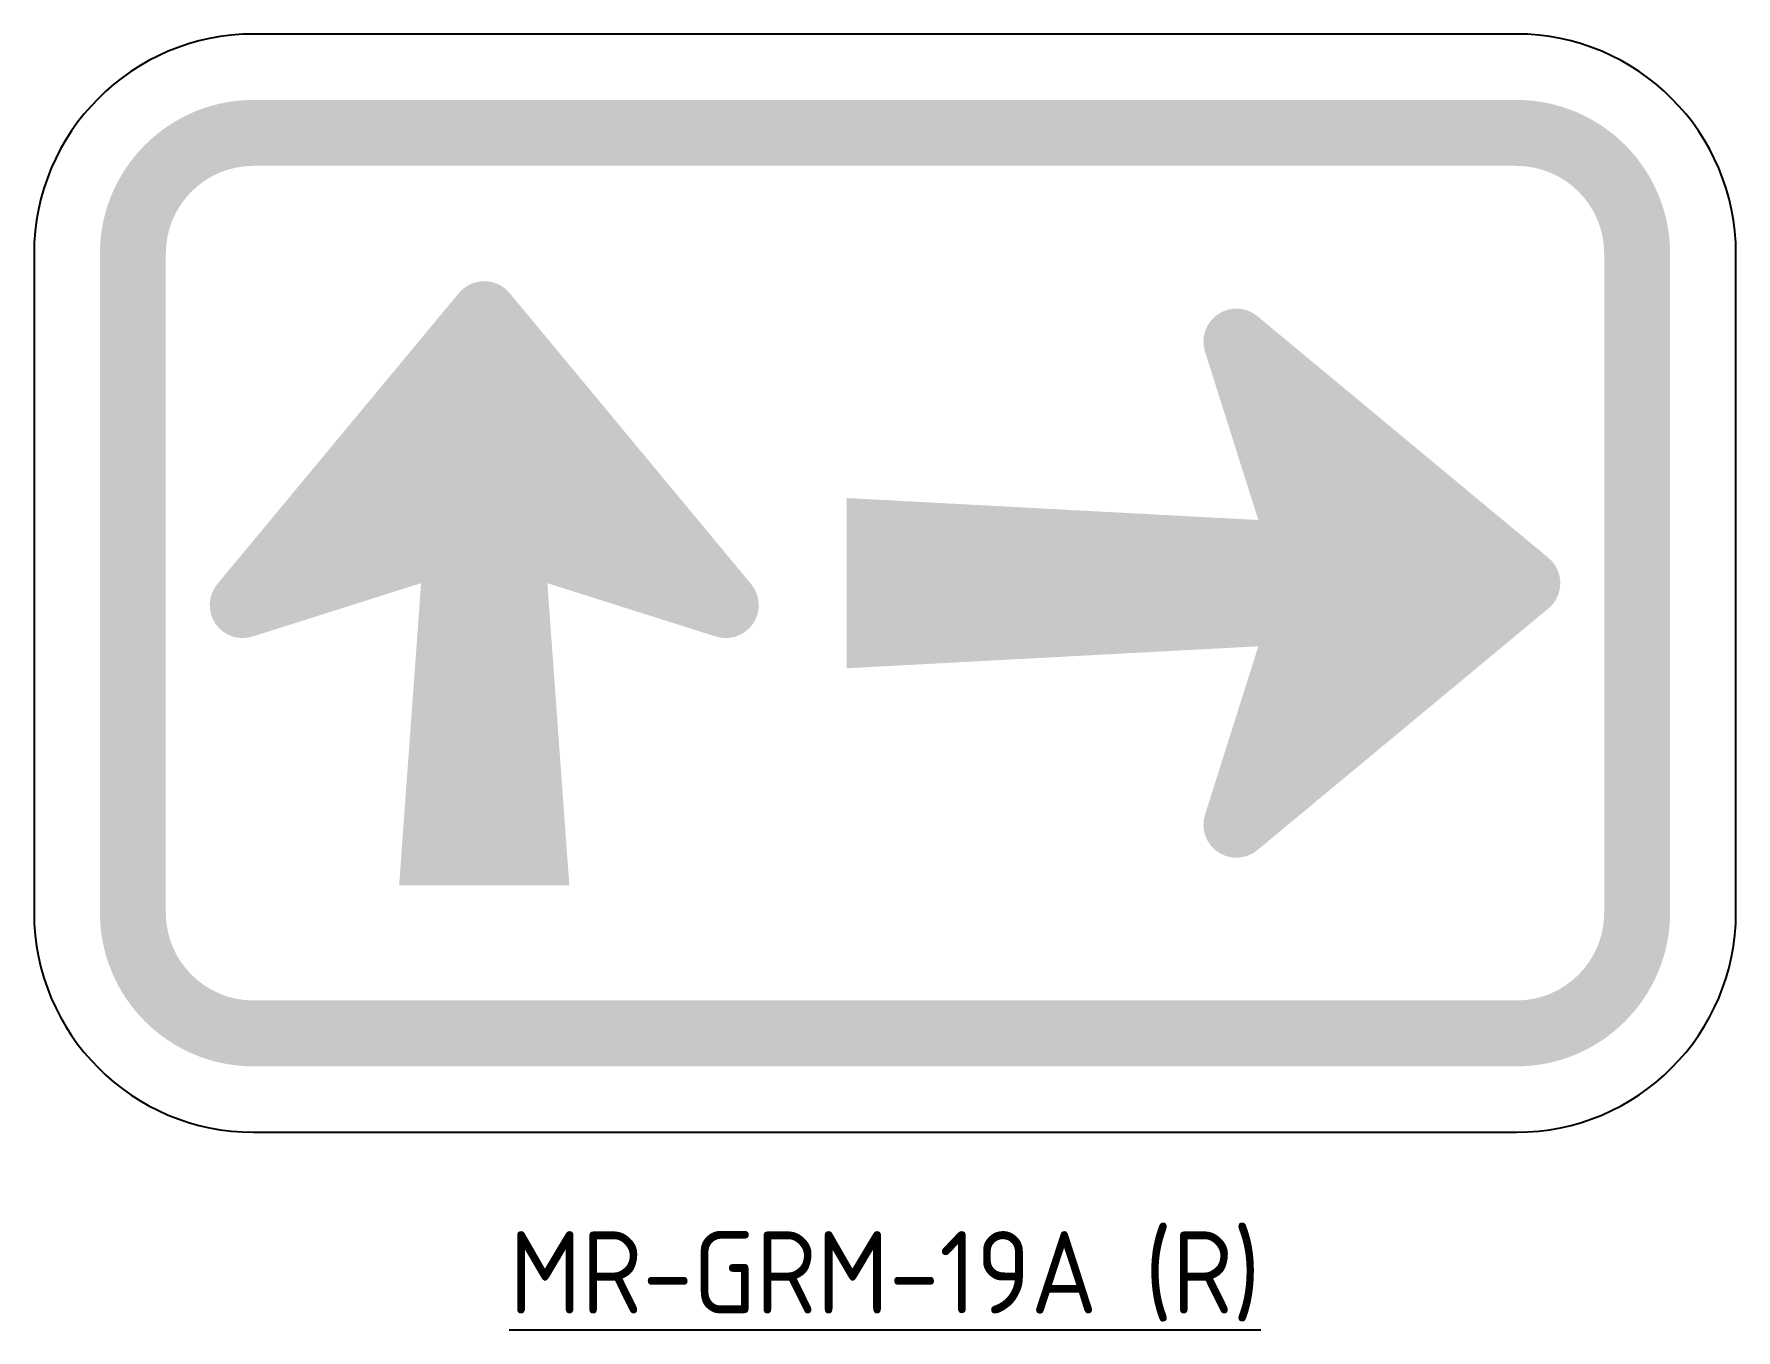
# Model space of a CAD drawing. Extents: x -31 to 31, y -7.2 to 40.
import ezdxf

# ---------------------------------------------------------------- set-up
doc = ezdxf.new("R2010")
doc.units = 0
doc.layers.add('_BLACK', color=7, linetype='Continuous', true_color=0x0a0a0a)
doc.layers.add('T35', color=3, linetype='Continuous')
doc.styles.add('T35', font='isocp2.shx', dxfattribs={"height": 3.5})

msp = doc.modelspace()

# ---------------------------------------------------------------- hatches: boundary and pattern name
at = {"layer": '_BLACK'}
h = msp.add_hatch(color=256, dxfattribs=at)
h.dxf.hatch_style = 1
edge = h.paths.add_edge_path(flags=16)
edge.add_arc((-23, 8), 3.2, 180, 270)
edge.add_line((-23, 4.800000000000001), (23, 4.800000000000001))
edge.add_arc((23, 8), 3.2, 270, 360)
edge.add_line((26.2, 8), (26.2, 32))
edge.add_arc((23, 32), 3.2, 0, 90)
edge.add_line((23, 35.2), (-23, 35.2))
edge.add_arc((-23, 32), 3.2, 90, 180)
edge.add_line((-26.2, 32), (-26.2, 8))
edge = h.paths.add_edge_path()
edge.add_arc((-23, 8), 5.600000000000001, 180, 270)
edge.add_line((-23, 2.4), (23, 2.4))
edge.add_arc((23, 8), 5.600000000000001, 270, 360)
edge.add_line((28.6, 8), (28.6, 32))
edge.add_arc((23, 32), 5.600000000000001, 0, 90)
edge.add_line((23, 37.6), (-23, 37.6))
edge.add_arc((-23, 32), 5.600000000000001, 90, 180)
edge.add_line((-28.6, 32), (-28.6, 8))
h = msp.add_hatch(color=256, dxfattribs=at)
h.dxf.hatch_style = 1
edge = h.paths.add_edge_path()
edge.add_line((-1.4, 23.1), (13.6, 22.3))
edge.add_line((13.6, 22.3), (11.65601058426683, 28.43766284114045))
edge.add_arc((12.8, 28.8), 1.199999999999995, 50.300926516527, 197.5746200584528, ccw=False)
edge.add_line((13.56650645078416, 29.72329186117186), (24.16650645078417, 20.92329186117186))
edge.add_arc((23.4, 20), 1.199999999999994, -50.300926516524896, 50.300926516524896, ccw=False)
edge.add_line((24.16650645078417, 19.07670813882815), (13.56650645078426, 10.27670813882814))
edge.add_arc((12.8, 11.20000000000009), 1.200000000000101, 162.4253799415565, 309.69907348347436, ccw=False)
edge.add_line((11.65601058426673, 11.56233715885946), (13.6, 17.7))
edge.add_line((13.6, 17.7), (-1.399999999999999, 16.9))
edge.add_line((-1.4, 16.9), (-1.4, 23.1))
edge = h.paths.add_edge_path()
edge.add_line((-17.7, 9), (-16.9, 20))
edge.add_line((-16.9, 20), (-23.03766284114045, 18.05601058426682))
edge.add_arc((-23.4, 19.2), 1.199999999999979, 140.3009265165264, 287.574620058453, ccw=False)
edge.add_line((-24.32329186117186, 19.96650645078417), (-15.52329186117186, 30.56650645078417))
edge.add_arc((-14.6, 29.8), 1.199999999999969, 39.699073483473626, 140.3009265165264, ccw=False)
edge.add_line((-13.67670813882815, 30.56650645078416), (-4.876708138828144, 19.96650645078426))
edge.add_arc((-5.800000000000091, 19.2), 1.200000000000097, -107.57462005844337, 39.699073483474194, ccw=False)
edge.add_line((-6.162337158859464, 18.05601058426673), (-12.3, 20))
edge.add_line((-12.3, 20), (-11.5, 9))
edge.add_line((-11.5, 9), (-17.7, 9))

# ---------------------------------------------------------------- linework, layer by layer
msp.add_lwpolyline([(-31, 8, 0.414213562373095), (-23, 0), (23, 0, 0.414213562373095), (31, 8), (31, 32, 0.414213562373095), (23, 40), (-23, 40, 0.414213562373095), (-31, 32)], format="xyb", close=True, dxfattribs=at)

# ---------------------------------------------------------------- texts
at = {"layer": 'T35', "insert": (-3.410605131648481e-14, -3.6), "char_height": 3, "attachment_point": 2, "style": 'T35'}
msp.add_mtext('{\\LMR-GRM-19A (R)}', dxfattribs=at)

doc.saveas('drawing.dxf')
